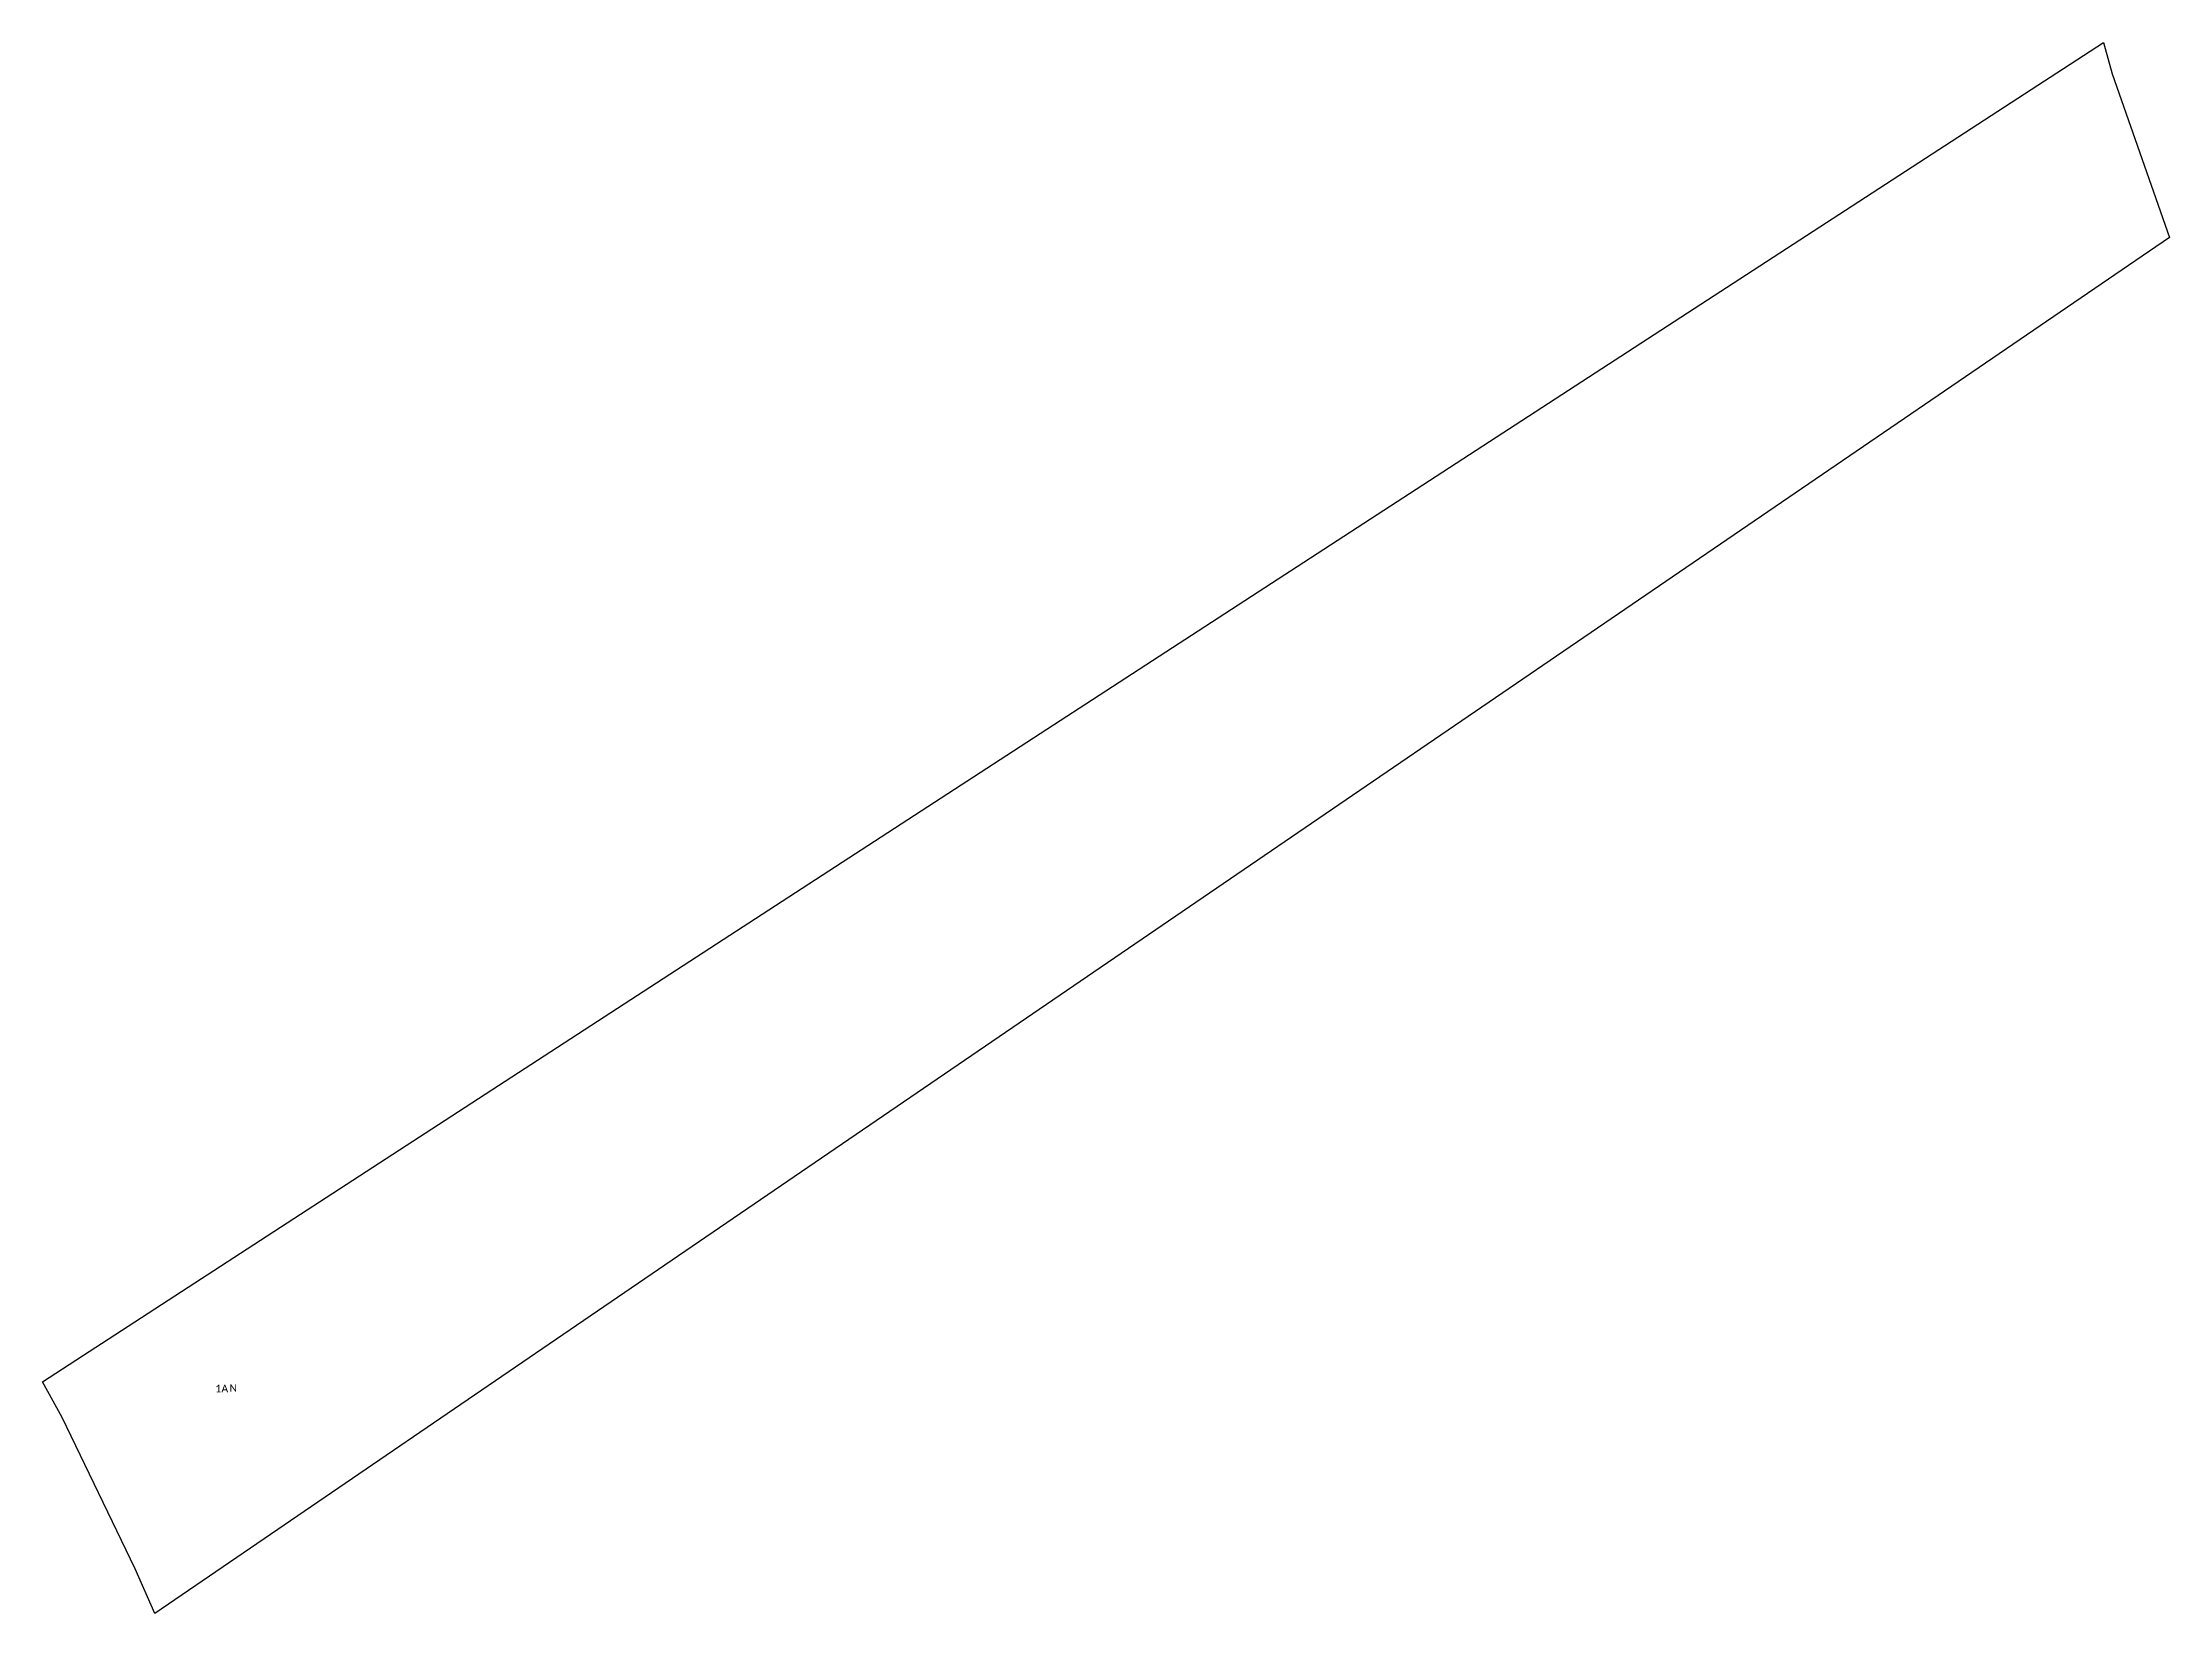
# Model space of a CAD drawing. Extents: x 613278 to 613564, y 646845 to 647056.
import ezdxf

# ---------------------------------------------------------------- set-up
doc = ezdxf.new("R2010")
doc.units = 0
for name, color, linetype in [('_CAT_FOL', 7, 'Continuous'), ('_IMPREJMUIT', 150, 'Continuous'), ('_NR_PARCELA', 50, 'Continuous'), ('_PARCELA_NOU_feb2025', 50, 'Continuous')]:
    doc.layers.add(name, color=color, linetype=linetype)
doc.styles.add('texte', font='')
doc.styles.get('texte').set_extended_font_data('Calibri')

msp = doc.modelspace()

# ---------------------------------------------------------------- linework, layer by layer
at = {"layer": '_PARCELA_NOU_feb2025'}
msp.add_lwpolyline([(613290.55, 646850.67), (613280.77, 646870.95), (613278.12, 646875.76), (613554.83, 647055.5), (613556, 647051.31), (613563.67, 647029.35), (613293.21, 646844.67)], close=True, dxfattribs=at)

# ---------------------------------------------------------------- texts
at = {"layer": '_CAT_FOL', "style": 'texte'}
msp.add_text('A', height=1, dxfattribs=at).set_placement((613302.14, 646874.36))
at = {"layer": '_IMPREJMUIT', "style": 'texte'}
msp.add_text('N', height=1, dxfattribs=at).set_placement((613303.21, 646874.44))
at = {"layer": '_NR_PARCELA', "style": 'texte'}
msp.add_text('1', height=1, dxfattribs=at).set_placement((613301.31, 646874.36))

doc.saveas('drawing.dxf')
